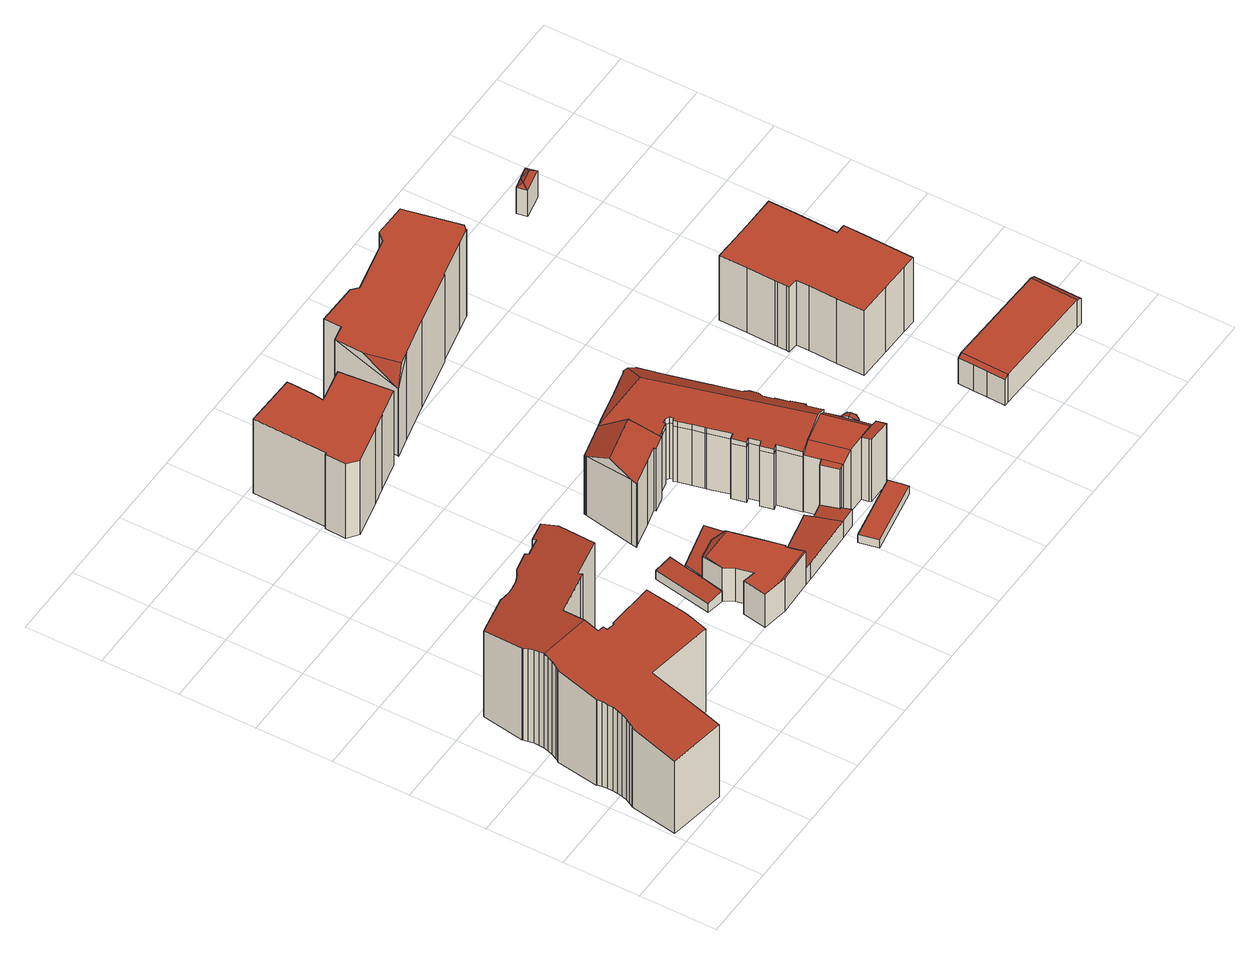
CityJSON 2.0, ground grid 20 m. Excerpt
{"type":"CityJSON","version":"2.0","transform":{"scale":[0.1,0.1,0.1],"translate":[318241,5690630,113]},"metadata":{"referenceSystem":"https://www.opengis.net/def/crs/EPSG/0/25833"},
"CityObjects":{
"building1":{"type":"Building","attributes":{"Dachtyp_tdc":"tdcFreeFormRoof","Gemeindeschluessel":14713000,"Dachneigung":10.22,"QualitaetDacherkennung":7,"Geometrietyp2DReferenz":"3000","function":"31001_9998","roofType":"5000","measuredHeight":29.87},"geometry":[{"type":"MultiSurface","lod":"2","boundaries":[[[0,1,2,3]],[[1,4,5,2]],[[4,6,7,5]],[[6,8,9,7]],[[8,10,11,9]],[[10,12,13,11]],[[12,14,15,13]],[[14,16,17,15]],[[16,18,19,17]],[[18,20,21,19]],[[20,22,23,21]],[[22,24,25,23]],[[24,26,27,25]],[[26,28,29,27]],[[28,30,31,29]],[[30,32,33,31]],[[32,34,35,33]],[[34,36,37,35]],[[36,38,39,37]],[[38,40,41,39]],[[40,42,43,41]],[[42,44,45,43]],[[44,46,47,45]],[[46,48,49,47]],[[48,50,51,49]],[[50,52,53,51]],[[52,54,55,53]],[[54,56,57,55]],[[56,58,59,57]],[[58,60,61,59]],[[60,62,63,61]],[[62,64,65,63]],[[64,66,67,65]],[[66,68,69,67]],[[68,70,71,69]],[[72,73,74,75,76,77,78,79,80,81,82,83,84,24,22,20,18,16,14,12,10,8,6,4,1,0,85,86,87,88]],[[89,90,91,70,68,66,64,62,60,58,56,54,52,50,48,46,44,42,40,38,36,34,32,30,28,26,84,83,92,93,94,95]],[[82,92,83]],[[26,24,84]],[[71,96,97,98,99,100,101,102,103,104,105,106,107,108,109,110,111,112,113,114,115,116,117,3,2,5,7,9,11,13,15,17,19,21,23,25,27,29,31,33,35,37,39,41,43,45,47,49,51,53,55,57,59,61,63,65,67,69]],[[70,91,96,71]],[[91,90,97,96]],[[90,89,98,97]],[[89,95,99,98]],[[95,94,100,99]],[[94,93,101,100]],[[93,92,102,101]],[[92,82,103,102]],[[82,81,104,103]],[[81,80,105,104]],[[80,79,106,105]],[[79,78,107,106]],[[78,77,108,107]],[[77,76,109,108]],[[76,75,110,109]],[[75,74,111,110]],[[74,73,112,111]],[[73,72,113,112]],[[72,88,114,113]],[[88,87,115,114]],[[87,86,116,115]],[[86,85,117,116]],[[85,0,3,117]]],"semantics":{"surfaces":[{"type":"WallSurface"},{"type":"RoofSurface"},{"type":"GroundSurface"}],"values":[0,0,0,0,0,0,0,0,0,0,0,0,0,0,0,0,0,0,0,0,0,0,0,0,0,0,0,0,0,0,0,0,0,0,0,1,1,0,0,2,0,0,0,0,0,0,0,0,0,0,0,0,0,0,0,0,0,0,0,0,0,0,0]}}]},
"building2":{"type":"Building","attributes":{"Dachtyp_tdc":"tdcPolyFlatRoof","Gemeindeschluessel":14713000,"Dachneigung":0,"QualitaetDacherkennung":59,"Geometrietyp2DReferenz":"3000","function":"31001_9998","roofType":"1000","measuredHeight":4.54},"geometry":[{"type":"MultiSurface","lod":"2","boundaries":[[[118,119,120,121]],[[119,122,123,120]],[[122,124,125,123]],[[124,126,127,125]],[[126,128,129,127]],[[128,130,131,129]],[[130,132,133,131]],[[132,134,135,133]],[[134,136,137,135]],[[136,138,139,137]],[[138,140,141,139]],[[140,118,121,141]],[[140,138,136,134,132,130,128,126,124,122,119,118]],[[121,120,123,125,127,129,131,133,135,137,139,141]]],"semantics":{"surfaces":[{"type":"WallSurface"},{"type":"RoofSurface"},{"type":"GroundSurface"}],"values":[0,0,0,0,0,0,0,0,0,0,0,0,1,2]}}]},
"building3":{"type":"Building","attributes":{"Dachtyp_tdc":"tdcPolyFlatRoof","Gemeindeschluessel":14713000,"Dachneigung":5.9,"QualitaetDacherkennung":55,"Geometrietyp2DReferenz":"3000","function":"31001_9998","roofType":"2100","measuredHeight":3.17},"geometry":[{"type":"MultiSurface","lod":"2","boundaries":[[[142,143,144,145]],[[143,146,147,144]],[[146,148,149,147]],[[148,150,151,149]],[[150,152,153,151]],[[152,142,145,153]],[[152,150,148,146,143,142]],[[145,144,147,149,151,153]]],"semantics":{"surfaces":[{"type":"WallSurface"},{"type":"RoofSurface"},{"type":"GroundSurface"}],"values":[0,0,0,0,0,0,1,2]}}]},
"building4":{"type":"Building","attributes":{"Dachtyp_tdc":"tdcFreeFormRoof","Gemeindeschluessel":14713000,"Dachneigung":0.524,"QualitaetDacherkennung":63,"Geometrietyp2DReferenz":"3000","function":"31001_9998","roofType":"5000","measuredHeight":10.47},"geometry":[{"type":"MultiSurface","lod":"2","boundaries":[[[154,155,156,157]],[[155,158,159,156]],[[158,160,161,159]],[[160,162,163,161]],[[162,164,165,163]],[[164,166,167,165]],[[166,168,169,167]],[[168,170,171,169]],[[170,172,173,171]],[[172,174,175,173]],[[174,176,177,175]],[[176,178,179,177]],[[178,180,181,179]],[[180,182,183,181]],[[182,154,157,183]],[[158,155,184,185]],[[186,176,174,172,170,187]],[[154,182,180,178,186,187,168,166,164,162,160,185,184]],[[155,154,184]],[[160,158,185]],[[178,176,186]],[[170,168,187]],[[157,156,159,161,163,165,167,169,171,173,175,177,179,181,183]]],"semantics":{"surfaces":[{"type":"WallSurface"},{"type":"RoofSurface"},{"type":"GroundSurface"}],"values":[0,0,0,0,0,0,0,0,0,0,0,0,0,0,0,1,1,1,0,0,0,0,2]}}]},
"building5":{"type":"Building","attributes":{"Dachtyp_tdc":"tdcPolyFlatRoof","Gemeindeschluessel":14713000,"Dachneigung":4,"QualitaetDacherkennung":52,"Geometrietyp2DReferenz":"3000","function":"31001_9998","roofType":"2100","measuredHeight":3.66},"geometry":[{"type":"MultiSurface","lod":"2","boundaries":[[[188,189,190,191]],[[189,192,193,190]],[[192,194,195,193]],[[194,196,197,195]],[[196,198,199,197]],[[198,200,201,199]],[[200,202,203,201]],[[202,204,205,203]],[[204,188,191,205]],[[204,202,200,198,196,194,192,189,188]],[[191,190,193,195,197,199,201,203,205]]],"semantics":{"surfaces":[{"type":"WallSurface"},{"type":"RoofSurface"},{"type":"GroundSurface"}],"values":[0,0,0,0,0,0,0,0,0,1,2]}}]},
"building6":{"type":"Building","attributes":{"Dachtyp_tdc":"tdcPolyFlatRoof","Gemeindeschluessel":14713000,"Dachneigung":0,"QualitaetDacherkennung":54,"Geometrietyp2DReferenz":"3000","function":"31001_9998","roofType":"1000","measuredHeight":23.49},"geometry":[{"type":"MultiSurface","lod":"2","boundaries":[[[206,207,208,209]],[[207,210,211,208]],[[210,212,213,211]],[[212,214,215,213]],[[214,216,217,215]],[[216,218,219,217]],[[218,220,221,219]],[[220,222,223,221]],[[222,224,225,223]],[[224,226,227,225]],[[226,228,229,227]],[[228,206,209,229]],[[228,226,224,222,220,218,216,214,212,210,207,206]],[[209,208,211,213,215,217,219,221,223,225,227,229]]],"semantics":{"surfaces":[{"type":"WallSurface"},{"type":"RoofSurface"},{"type":"GroundSurface"}],"values":[0,0,0,0,0,0,0,0,0,0,0,0,1,2]}}]},
"building7":{"type":"Building","attributes":{"Gemeindeschluessel":14713000,"Geometrietyp2DReferenz":"3000","function":"31001_9998","roofType":"9999"},"children":["building7-1","building7-2"]},
"building7-1":{"type":"BuildingPart","attributes":{"Dachtyp_tdc":"tdcPolyFlatRoof","Dachneigung":4.39,"QualitaetDacherkennung":83,"Geometrietyp2DReferenz":"3000","roofType":"2100","measuredHeight":5.29},"parents":["building7"],"geometry":[{"type":"MultiSurface","lod":"2","boundaries":[[[230,231,232,233]],[[230,234,235,231]],[[234,236,237,235]],[[236,238,239,237]],[[238,240,241,239]],[[240,242,243,241]],[[242,244,245,243]],[[242,240,238,236,234,230,233,244]],[[245,232,231,235,237,239,241,243]],[[233,232,245,244]]],"semantics":{"surfaces":[{"type":"WallSurface"},{"type":"RoofSurface"},{"type":"GroundSurface"},{"type":"ClosureSurface"}],"values":[0,0,0,0,0,0,0,1,2,3]}}]},
"building7-2":{"type":"BuildingPart","attributes":{"Dachtyp_tdc":"tdcPolyFlatRoof","Dachneigung":4,"QualitaetDacherkennung":86,"Geometrietyp2DReferenz":"3000","roofType":"2100","measuredHeight":5.29},"parents":["building7"],"geometry":[{"type":"MultiSurface","lod":"2","boundaries":[[[246,247,248,249]],[[247,250,251,248]],[[250,233,232,251]],[[244,252,253,245]],[[252,254,255,253]],[[254,256,257,255]],[[256,246,249,257]],[[256,254,252,244,233,250,247,246]],[[249,248,251,232,245,253,255,257]],[[244,245,232,233]]],"semantics":{"surfaces":[{"type":"WallSurface"},{"type":"RoofSurface"},{"type":"GroundSurface"},{"type":"ClosureSurface"}],"values":[0,0,0,0,0,0,0,1,2,3]}}]},
"building8":{"type":"Building","attributes":{"Dachtyp_tdc":"tdcFreeFormRoof","Gemeindeschluessel":14713000,"Dachneigung":21.59,"QualitaetDacherkennung":78,"Geometrietyp2DReferenz":"3000","function":"31001_9998","roofType":"5000","measuredHeight":22.74},"geometry":[{"type":"MultiSurface","lod":"2","boundaries":[[[258,259,260,261]],[[259,262,263,260]],[[262,264,265,263]],[[264,266,267,265]],[[266,268,269,267]],[[268,270,271,269]],[[270,272,273,271]],[[272,274,275,273]],[[274,276,277,275]],[[276,278,279,277]],[[278,280,281,279]],[[280,258,261,281]],[[282,268,266,264,262,283]],[[274,272,270,282,283,259,258,280,278,276]],[[262,259,283]],[[270,268,282]],[[261,260,263,265,267,269,271,273,275,277,279,281]]],"semantics":{"surfaces":[{"type":"WallSurface"},{"type":"RoofSurface"},{"type":"GroundSurface"}],"values":[0,0,0,0,0,0,0,0,0,0,0,0,1,1,0,0,2]}}]},
"building9":{"type":"Building","attributes":{"Dachtyp_tdc":"tdcPolyFlatRoof","Gemeindeschluessel":14713000,"Dachneigung":0,"QualitaetDacherkennung":87,"Geometrietyp2DReferenz":"3000","function":"31001_2463","roofType":"1000","measuredHeight":2.54},"geometry":[{"type":"MultiSurface","lod":"2","boundaries":[[[284,285,286,287]],[[285,288,289,286]],[[288,290,291,289]],[[290,284,287,291]],[[290,288,285,284]],[[287,286,289,291]]],"semantics":{"surfaces":[{"type":"WallSurface"},{"type":"RoofSurface"},{"type":"GroundSurface"}],"values":[0,0,0,0,1,2]}}]},
"building10":{"type":"Building","attributes":{"Dachtyp_tdc":"tdcFreeFormRoof","Gemeindeschluessel":14713000,"Dachneigung":10.36,"QualitaetDacherkennung":27,"Geometrietyp2DReferenz":"3000","function":"31001_9998","roofType":"5000","measuredHeight":20.97},"geometry":[{"type":"MultiSurface","lod":"2","boundaries":[[[292,293,294,295]],[[293,296,297,294]],[[296,298,299,297]],[[298,300,301,299]],[[300,302,303,301]],[[302,304,305,303]],[[304,306,307,305]],[[306,308,309,307]],[[308,310,311,309]],[[310,312,313,311]],[[312,314,315,313]],[[314,316,317,315]],[[316,318,319,317]],[[318,320,321,319]],[[320,322,323,321]],[[322,324,325,323]],[[324,326,327,325]],[[326,328,329,327]],[[328,330,331,329]],[[330,332,333,331]],[[332,334,335,333]],[[334,336,337,335]],[[336,338,339,337]],[[338,340,341,339]],[[340,342,343,341]],[[342,344,345,343]],[[344,346,347,345]],[[346,348,349,347]],[[348,350,351,349]],[[350,352,353,351]],[[352,354,355,353]],[[354,356,357,355]],[[356,358,359,357]],[[358,360,361,359]],[[360,362,363,361]],[[362,364,365,363]],[[364,366,367,365]],[[366,368,369,367]],[[368,370,371,369]],[[370,372,373,371]],[[372,374,375,373]],[[374,376,377,375]],[[376,378,379,377]],[[378,380,381,379]],[[380,382,383,381]],[[382,384,385,383]],[[384,386,387,385]],[[386,388,389,387]],[[388,390,391,389]],[[390,392,393,391]],[[392,394,395,393]],[[394,396,397,395]],[[396,398,399,397]],[[398,400,401,399]],[[400,402,403,401]],[[402,404,405,403]],[[404,406,407,405]],[[406,408,409,407]],[[408,410,411,409]],[[410,292,295,411]],[[412,413,414,415,416,417,418,419,420,421,422,423,424,425,426]],[[427,428,429,430,431,432,433,434,435,436,437,438,439,440,441,442,443,444,445,424,423,446,447,448,449,450]],[[451,452,453,454,455,456,457,458,459,460,316,314,461,462,463,464,465,466,467,468,469,470,471,410,425,424,445,472]],[[336,451,472,338]],[[338,472,445,444,340]],[[410,471,292]],[[408,426,425,410]],[[292,471,470,293]],[[293,470,469,296]],[[296,469,468,298]],[[298,468,467,300]],[[300,467,466,302]],[[302,466,465,304]],[[304,465,464,306]],[[306,464,463,308]],[[308,463,462,310]],[[310,462,461,312]],[[312,461,314]],[[316,460,318]],[[318,460,459,320]],[[320,459,458,322]],[[322,458,457,324]],[[324,457,456,326]],[[326,456,455,328]],[[328,455,454,330]],[[330,454,453,332]],[[332,453,452,334]],[[334,452,451,336]],[[376,450,449,378]],[[374,427,450,376]],[[378,449,448,380]],[[380,448,447,382]],[[382,447,446,384]],[[384,446,423,422,386]],[[340,444,443,342]],[[342,443,442,344]],[[344,442,441,346]],[[346,441,440,348]],[[348,440,439,350]],[[350,439,438,352]],[[352,438,437,354]],[[354,437,436,356]],[[356,436,435,358]],[[358,435,434,360]],[[360,434,433,362]],[[362,433,432,364]],[[364,432,431,366]],[[366,431,430,368]],[[368,430,429,370]],[[370,429,428,372]],[[372,428,427,374]],[[406,412,426,408]],[[386,422,421,388]],[[388,421,420,390]],[[390,420,419,392]],[[392,419,418,394]],[[394,418,417,396]],[[396,417,416,398]],[[398,416,415,400]],[[400,415,414,402]],[[402,414,413,404]],[[404,413,412,406]],[[295,294,297,299,301,303,305,307,309,311,313,315,317,319,321,323,325,327,329,331,333,335,337,339,341,343,345,347,349,351,353,355,357,359,361,363,365,367,369,371,373,375,377,379,381,383,385,387,389,391,393,395,397,399,401,403,405,407,409,411]]],"semantics":{"surfaces":[{"type":"WallSurface"},{"type":"RoofSurface"},{"type":"GroundSurface"}],"values":[0,0,0,0,0,0,0,0,0,0,0,0,0,0,0,0,0,0,0,0,0,0,0,0,0,0,0,0,0,0,0,0,0,0,0,0,0,0,0,0,0,0,0,0,0,0,0,0,0,0,0,0,0,0,0,0,0,0,0,0,1,1,1,0,0,0,0,0,0,0,0,0,0,0,0,0,0,0,0,0,0,0,0,0,0,0,0,0,0,0,0,0,0,0,0,0,0,0,0,0,0,0,0,0,0,0,0,0,0,0,0,0,0,0,0,0,0,0,0,0,0,0,2]}}]},
"building11":{"type":"Building","attributes":{"Gemeindeschluessel":14713000,"Geometrietyp2DReferenz":"3000","function":"31001_9998","roofType":"9999"},"children":["building11-1","building11-2","building11-3","building11-4"]},
"building11-1":{"type":"BuildingPart","attributes":{"Dachtyp_tdc":"tdcFreeFormRoof","Dachneigung":14.59,"QualitaetDacherkennung":21,"Geometrietyp2DReferenz":"3000","roofType":"5000","measuredHeight":18.13},"parents":["building11"],"geometry":[{"type":"MultiSurface","lod":"2","boundaries":[[[473,474,475,476]],[[474,477,478,475]],[[479,480,481,482]],[[480,483,484,481]],[[483,485,486,484]],[[485,487,488,486]],[[487,489,490,488]],[[489,491,492,490]],[[491,473,476,492]],[[487,485,483,480,479,493,494,495]],[[495,496,477,474,473,491,489,487]],[[476,475,478,497,498,482,481,484,486,488,490,492]],[[499,496,495]],[[497,478,477,496,499]],[[494,499,495]],[[493,498,497,499,494]],[[482,498,493,479]]],"semantics":{"surfaces":[{"type":"WallSurface"},{"type":"RoofSurface"},{"type":"GroundSurface"},{"type":"ClosureSurface"}],"values":[0,0,0,0,0,0,0,0,0,1,1,2,0,3,0,3,3]}}]},
"building11-2":{"type":"BuildingPart","attributes":{"Dachtyp_tdc":"tdcPolyFlatRoof","Dachneigung":23.72,"QualitaetDacherkennung":76,"Geometrietyp2DReferenz":"3000","roofType":"2100","measuredHeight":18.02},"parents":["building11"],"geometry":[{"type":"MultiSurface","lod":"2","boundaries":[[[500,501,255,257]],[[501,502,253,255]],[[502,503,504,505,253]],[[506,500,257,507,508]],[[506,503,502,501,500]],[[257,255,253,505,507]],[[508,504,503,506]],[[508,507,505,504]]],"semantics":{"surfaces":[{"type":"WallSurface"},{"type":"RoofSurface"},{"type":"GroundSurface"},{"type":"ClosureSurface"}],"values":[0,0,0,0,1,2,0,3]}}]},
"building11-3":{"type":"BuildingPart","attributes":{"Dachtyp_tdc":"tdcCutGableRoof","Dachneigung":0.107,"QualitaetDacherkennung":80,"Geometrietyp2DReferenz":"3000","roofType":"9999","measuredHeight":19.59},"parents":["building11"],"geometry":[{"type":"MultiSurface","lod":"2","boundaries":[[[509,508,507,510]],[[504,511,512,505]],[[511,513,514,512]],[[513,515,516,514]],[[515,517,518,516]],[[517,519,520,518]],[[519,521,479,482,520]],[[522,509,510,523]],[[524,525,526,496,499,494,527,521,519,517,515]],[[513,511,504,508,509]],[[515,513,509,522,528,524]],[[510,507,505,512,514,516,518,520,482,498,497,478,529,523]],[[505,507,508,504]],[[493,479,521,527]],[[493,498,482,479]],[[526,477,496]],[[494,493,527]],[[477,478,497,499,496]],[[499,497,498,493,494]],[[530,525,524]],[[529,478,477,526,525,530]],[[528,530,524]],[[522,523,529,530,528]]],"semantics":{"surfaces":[{"type":"WallSurface"},{"type":"RoofSurface"},{"type":"GroundSurface"},{"type":"ClosureSurface"}],"values":[0,0,0,0,0,0,0,0,1,1,1,2,3,0,3,0,0,3,3,0,3,0,3]}}]},
"building11-4":{"type":"BuildingPart","attributes":{"Dachtyp_tdc":"tdcPolyFlatRoof","Dachneigung":7.68,"QualitaetDacherkennung":54,"Geometrietyp2DReferenz":"3000","roofType":"2100","measuredHeight":19.77},"parents":["building11"],"geometry":[{"type":"MultiSurface","lod":"2","boundaries":[[[531,532,533,534]],[[532,535,536,533]],[[535,537,522,523,536]],[[538,539,540,541]],[[539,531,534,540]],[[539,538,525,530,528,537,535,532,531]],[[534,533,536,523,529,478,541,540]],[[538,541,478,526,525]],[[528,522,537]],[[526,478,529,530,525]],[[530,529,523,522,528]]],"semantics":{"surfaces":[{"type":"WallSurface"},{"type":"RoofSurface"},{"type":"GroundSurface"},{"type":"ClosureSurface"}],"values":[0,0,0,0,0,1,2,0,0,3,3]}}]},
"building12":{"type":"Building","attributes":{"name":"Haus des Handwerks","Dachtyp_tdc":"tdcFreeFormRoof","Gemeindeschluessel":14713000,"Dachneigung":0.052,"QualitaetDacherkennung":30,"Geometrietyp2DReferenz":"3000","function":"31001_3010","roofType":"5000","measuredHeight":27.38},"geometry":[{"type":"MultiSurface","lod":"2","boundaries":[[[542,543,544,545]],[[543,546,544]],[[546,547,548,544]],[[547,549,550,548]],[[549,551,552,550]],[[551,553,554,552]],[[553,555,556,554]],[[555,557,558,556]],[[557,559,560,558]],[[559,561,562,560]],[[561,563,564,562]],[[563,565,566,564]],[[565,567,568,566]],[[567,569,570,568]],[[569,571,572,570]],[[571,573,574,572]],[[573,575,576,574]],[[575,577,578,576]],[[577,579,580,578]],[[579,542,545,580]],[[546,543,542,581,582]],[[563,583,584,565]],[[551,549,547,582,581,579,577,575,573,571,569,567,584,583,561,559,557,555,553]],[[567,565,584]],[[542,579,581]],[[563,561,583]],[[547,546,582]],[[545,544,548,550,552,554,556,558,560,562,564,566,568,570,572,574,576,578,580]]],"semantics":{"surfaces":[{"type":"WallSurface"},{"type":"RoofSurface"},{"type":"GroundSurface"}],"values":[0,0,0,0,0,0,0,0,0,0,0,0,0,0,0,0,0,0,0,0,1,1,1,0,0,0,0,2]}}]},
"building13":{"type":"Building","attributes":{"Dachtyp_tdc":"tdcPolyFlatRoof","Gemeindeschluessel":14713000,"Dachneigung":0,"QualitaetDacherkennung":91,"Geometrietyp2DReferenz":"3000","function":"31001_9998","roofType":"1000","measuredHeight":20.4},"geometry":[{"type":"MultiSurface","lod":"2","boundaries":[[[585,586,587,588]],[[586,589,590,587]],[[589,591,592,590]],[[591,593,594,592]],[[593,595,596,594]],[[595,597,598,596]],[[597,599,600,598]],[[599,601,602,600]],[[601,603,604,602]],[[603,605,606,604]],[[605,607,608,606]],[[607,609,610,608]],[[609,611,612,610]],[[611,613,614,612]],[[613,615,616,614]],[[615,617,618,616]],[[617,619,620,618]],[[619,621,622,620]],[[621,623,624,622]],[[623,625,626,624]],[[625,627,628,626]],[[627,629,630,628]],[[629,585,588,630]],[[629,627,625,623,621,619,617,615,613,611,609,607,605,603,601,599,597,595,593,591,589,586,585]],[[588,587,590,592,594,596,598,600,602,604,606,608,610,612,614,616,618,620,622,624,626,628,630]]],"semantics":{"surfaces":[{"type":"WallSurface"},{"type":"RoofSurface"},{"type":"GroundSurface"}],"values":[0,0,0,0,0,0,0,0,0,0,0,0,0,0,0,0,0,0,0,0,0,0,0,1,2]}}]},
"building14":{"type":"Building","attributes":{"Dachtyp_tdc":"tdcCutGableRoof","Gemeindeschluessel":14713000,"Dachneigung":0.002,"QualitaetDacherkennung":46,"Geometrietyp2DReferenz":"3000","function":"31001_2000","roofType":"9999","measuredHeight":8.74},"geometry":[{"type":"MultiSurface","lod":"2","boundaries":[[[631,632,633,634]],[[632,635,636,633]],[[635,637,638,636]],[[637,639,640,638]],[[639,641,642,640]],[[641,643,644,642]],[[643,645,646,644]],[[645,647,648,646]],[[647,649,650,648]],[[649,651,652,650]],[[651,653,654,652]],[[653,631,634,654]],[[649,647,645,643,641,639]],[[637,635,632,631]],[[639,637,631,653,651,649]],[[634,633,636,638,640,642,644,646,648,650,652,654]]],"semantics":{"surfaces":[{"type":"WallSurface"},{"type":"RoofSurface"},{"type":"GroundSurface"}],"values":[0,0,0,0,0,0,0,0,0,0,0,0,1,1,1,2]}}]},
"building15":{"type":"Building","attributes":{"Dachtyp_tdc":"tdcFreeFormRoof","Gemeindeschluessel":14713000,"Dachneigung":35.36,"QualitaetDacherkennung":14,"Geometrietyp2DReferenz":"3000","function":"31001_9998","roofType":"5000","measuredHeight":9.29},"geometry":[{"type":"MultiSurface","lod":"2","boundaries":[[[655,656,657,658]],[[656,659,660,657]],[[659,661,662,660]],[[661,663,664,662]],[[663,655,658,664]],[[661,665,663]],[[661,666,665]],[[666,661,659]],[[666,659,656]],[[665,666,656,655]],[[665,655,663]],[[658,657,660,662,664]]],"semantics":{"surfaces":[{"type":"WallSurface"},{"type":"RoofSurface"},{"type":"GroundSurface"}],"values":[0,0,0,0,0,1,1,1,1,1,1,2]}}]}
},
"vertices":[
[35,179,272],[39,192,275],[39,192,17],[35,179,17],[42,205,277],[42,205,17],[43,218,280],[43,218,17],[43,232,282],[43,232,17],[42,246,285],[42,246,17],[39,258,287],[39,258,17],[38,258,287],[38,258,17],[55,369,307],[55,369,17],[57,369,307],[57,369,17],[63,379,309],[63,379,17],[69,392,311],[69,392,17],[73,405,314],[73,405,17],[76,418,316],[76,418,17],[78,432,313],[78,432,17],[78,445,311],[78,445,17],[76,459,309],[76,459,17],[73,471,307],[73,471,17],[72,472,307],[72,472,17],[90,584,287],[90,584,17],[201,607,279],[201,607,17],[201,606,280],[201,606,17],[213,604,280],[213,604,17],[227,603,279],[227,603,17],[241,604,279],[241,604,17],[254,606,278],[254,606,17],[267,609,277],[267,609,17],[280,614,276],[280,614,17],[292,620,275],[292,620,17],[302,627,273],[302,627,17],[302,628,273],[302,628,17],[304,629,273],[304,629,17],[358,641,269],[358,641,17],[360,632,271],[360,632,17],[410,642,267],[410,642,17],[408,652,266],[408,652,17],[150,7,245],[155,37,251],[181,200,280],[360,171,280],[369,228,291],[370,331,309],[246,342,307],[245,338,307],[221,342,307],[222,353,309],[205,356,309],[212,396,316],[76,417,316],[29,166,270],[23,155,268],[22,155,268],[2,32,245],[452,517,288],[471,622,269],[462,663,262],[222,458,305],[336,482,297],[348,484,297],[346,494,295],[462,663,17],[471,622,17],[452,517,17],[346,494,17],[348,484,17],[336,482,17],[222,458,17],[205,356,17],[222,353,17],[221,342,17],[245,338,17],[246,342,17],[370,331,17],[369,228,17],[360,171,17],[181,200,17],[155,37,17],[150,7,17],[2,32,17],[22,155,17],[23,155,17],[29,166,17],
[205,356,65],[222,458,65],[222,458,20],[205,356,20],[336,482,65],[336,482,20],[347,431,65],[347,431,20],[401,425,65],[401,425,20],[390,353,65],[390,353,20],[369,228,65],[369,228,20],[370,331,65],[370,331,20],[246,342,65],[246,342,20],[245,338,65],[245,338,20],[221,342,65],[221,342,20],[222,353,65],[222,353,20],
[624,327,47],[652,481,47],[652,481,20],[624,327,20],[700,472,52],[700,472,20],[692,428,52],[692,428,20],[683,378,52],[683,378,20],[670,319,52],[670,319,20],
[800,233,126],[810,187,125],[810,187,21],[800,233,21],[716,183,125],[716,183,21],[650,194,126],[650,194,21],[661,257,125],[661,257,21],[694,250,125],[694,250,21],[685,292,125],[685,292,21],[670,319,125],[670,319,21],[683,378,119],[683,378,21],[742,390,115],[742,390,21],[770,376,122],[770,376,21],[773,377,122],[773,377,21],[791,294,125],[791,294,21],[801,249,125],[801,249,21],[804,235,125],[804,235,21],[810,190,126],[702,186,126],[774,371,124],[681,368,124],
[773,377,53],[770,376,53],[770,376,22],[773,377,22],[742,390,55],[742,390,22],[683,378,55],[683,378,22],[692,428,58],[692,428,22],[818,458,58],[818,458,22],[829,407,55],[829,407,22],[830,402,54],[830,402,22],[801,394,54],[801,394,22],
[405,1136,249],[407,1191,249],[407,1191,14],[405,1136,14],[412,1191,249],[412,1191,14],[418,1385,249],[418,1385,14],[555,1381,249],[555,1381,14],[553,1314,249],[553,1314,14],[549,1284,249],[549,1284,14],[641,1302,249],[641,1302,14],[655,1165,249],[655,1165,14],[578,1147,249],[578,1147,14],[533,1137,249],[533,1137,14],[432,1115,249],[432,1115,14],
[832,188,71],[832,188,20],[978,193,20],[978,193,73],[810,187,71],[810,187,20],[800,233,67],[800,233,20],[804,235,67],[804,235,20],[801,249,66],[801,249,20],[956,281,66],[956,281,20],[961,259,68],[961,259,20],
[1015,217,71],[1020,197,73],[1020,197,20],[1015,217,20],[1021,195,73],[1021,195,20],[999,267,68],[999,267,20],[1011,220,71],[1011,220,20],[1015,220,71],[1015,220,20],
[719,571,213],[721,586,218],[721,586,14],[719,571,14],[745,717,202],[745,717,14],[746,721,200],[746,721,14],[746,725,198],[746,725,14],[842,747,198],[842,747,14],[875,606,212],[875,606,14],[876,602,211],[876,602,14],[838,593,210],[838,593,14],[836,599,213],[836,599,14],[794,589,213],[794,589,14],[724,573,213],[724,573,14],[858,679,242],[733,650,242],
[1170,138,48],[992,106,48],[992,106,23],[1170,138,23],[981,156,48],[981,156,23],[1161,189,48],[1161,189,23],
[1045,771,192],[1055,730,192],[1055,730,17],[1045,771,17],[1053,730,192],[1053,730,17],[1063,683,192],[1063,683,17],[1082,600,192],[1082,600,17],[1084,600,192],[1084,600,17],[1093,561,192],[1093,561,17],[1095,550,192],[1095,550,17],[1097,545,192],[1097,545,17],[1100,529,192],[1100,529,17],[1106,529,192],[1106,529,17],[1116,522,192],[1116,522,17],[1121,501,192],[1121,501,17],[1111,485,192],[1111,485,17],[1116,458,192],[1116,458,17],[1119,458,192],[1119,458,17],[1121,452,192],[1121,452,17],[1126,429,192],[1126,429,17],[1127,424,192],[1127,424,17],[1132,425,192],[1132,425,17],[1141,389,192],[1141,389,17],[1133,386,192],[1133,386,17],[1142,346,192],[1142,346,17],[1142,344,192],[1142,344,17],[1003,312,192],[1003,312,17],[990,375,192],[990,375,17],[977,372,192],[977,372,17],[969,405,192],[969,405,17],[982,409,192],[982,409,17],[976,438,192],[976,438,17],[963,435,192],[963,435,17],[955,471,192],[955,471,17],[968,474,192],[968,474,17],[953,532,192],[953,532,17],[952,536,192],[952,536,17],[945,566,192],[945,566,17],[937,598,192],[937,598,17],[934,608,192],[934,608,17],[936,610,192],[936,610,17],[940,611,192],[940,611,17],[938,620,192],[938,620,17],[926,626,192],[926,626,17],[918,624,192],[918,624,17],[919,619,192],[919,619,17],[896,614,192],[896,614,17],[878,610,192],[878,610,17],[874,609,192],[874,609,17],[842,747,192],[842,747,17],[852,749,192],[852,749,17],[860,751,192],[860,751,17],[907,762,192],[907,762,17],[916,764,192],[916,764,17],[937,768,192],[937,768,17],[946,770,192],[946,770,17],[978,778,192],[978,778,17],[992,782,192],[992,782,17],[1001,784,192],[1001,784,17],[1017,788,192],[1017,788,17],[1019,791,192],[1019,791,17],[1046,774,192],[1046,774,17],[1017,788,197],[1001,784,197],[992,782,198],[978,778,198],[946,770,199],[937,768,199],[916,764,199],[907,762,199],[860,751,199],[852,749,199],[842,747,199],[843,745,201],[995,732,227],[1029,785,200],[1019,791,196],[926,626,210],[938,620,211],[940,611,211],[936,610,211],[934,608,210],[937,598,210],[945,566,210],[952,536,210],[953,532,210],[968,474,210],[955,471,207],[963,435,207],[976,438,209],[982,409,209],[969,405,207],[977,372,206],[990,375,209],[1003,312,208],[1104,335,227],[874,609,200],[878,610,200],[896,614,204],[919,619,208],[918,624,208],[1142,346,204],[1133,386,203],[1141,389,199],[1132,425,198],[1127,424,201],[1126,429,201],[1121,452,200],[1119,458,200],[1116,458,202],[1111,485,200],[1106,529,196],[1100,529,200],[1097,545,199],[1095,550,199],[1093,561,199],[1084,600,198],[1082,600,199],[1063,683,197],[1053,730,195],[1055,730,194],[1045,771,194],[1142,344,204],
[1160,264,195],[1167,232,186],[1167,232,20],[1160,264,20],[1168,224,184],[1168,224,20],[1151,308,195],[1151,305,196],[1151,305,20],[1151,308,20],[1155,305,196],[1155,305,20],[1167,298,199],[1167,298,20],[1169,290,201],[1169,290,20],[1172,278,198],[1172,278,20],[1165,265,195],[1165,265,20],[1150,308,195],[1151,304,196],[1155,287,201],[1159,267,196],[1155,287,20],[1150,308,20],[1155,287,196],
[1015,220,196],[1011,220,195],[999,267,194],[1012,270,200],[1012,270,198],[1012,270,20],[1023,220,200],[1023,220,20],[1023,220,198],
[1056,221,216],[1056,221,20],[1003,312,198],[1003,312,20],[1034,319,216],[1034,319,20],[1118,339,216],[1118,339,20],[1142,344,196],[1142,344,20],[1150,311,196],[1150,311,20],[1151,308,196],[1102,222,216],[1102,222,20],[1143,224,216],[1148,224,211],[1168,224,196],[1150,308,196],[1116,223,216],[1143,224,20],[1143,224,212],
[1108,198,217],[1106,203,217],[1106,203,20],[1108,198,20],[1102,220,217],[1102,220,20],[1102,222,217],[1169,224,209],[1174,200,209],[1174,200,20],[1169,224,20],
[1164,1428,220],[1161,1303,258],[1161,1303,14],[1164,1428,14],[1161,1303,259],[1134,1271,288],[1134,1271,14],[1135,1270,288],[1135,1270,14],[1091,1261,288],[1091,1261,14],[989,1239,288],[989,1239,14],[989,1237,288],[989,1237,14],[842,1205,288],[842,1205,14],[841,1206,288],[841,1206,14],[739,1183,288],[739,1183,14],[684,1170,226],[684,1170,14],[684,1171,226],[684,1171,14],[690,1340,288],[690,1340,14],[731,1348,288],[731,1348,14],[732,1394,288],[732,1394,14],[840,1392,288],[840,1392,14],[857,1377,288],[857,1377,14],[1007,1410,288],[1007,1410,14],[1026,1431,288],[1026,1431,14],[1112,1429,288],[1144,1282,288],[706,1175,288],[687,1264,288],
[1647,602,213],[1647,590,213],[1647,590,9],[1647,602,9],[1646,566,213],[1646,566,9],[1644,492,213],[1644,492,9],[1642,418,213],[1642,418,9],[1606,419,213],[1606,419,9],[1531,421,213],[1531,421,9],[1443,423,213],[1443,423,9],[1444,495,213],[1444,495,9],[1446,568,213],[1446,568,9],[1446,602,213],[1446,602,9],[1419,604,213],[1419,604,9],[1419,611,213],[1419,611,9],[1420,635,213],[1420,635,9],[1420,641,213],[1420,641,9],[1422,715,213],[1422,715,9],[1423,788,213],[1423,788,9],[1460,787,213],[1460,787,9],[1533,785,213],[1533,785,9],[1624,783,213],[1624,783,9],[1623,710,213],[1623,710,9],[1621,636,213],[1621,636,9],[1620,602,213],[1620,602,9],
[1817,219,102],[1832,219,94],[1832,219,15],[1817,219,15],[1828,94,94],[1828,94,15],[1813,95,102],[1813,95,15],[1535,104,102],[1535,104,15],[1522,105,96],[1522,105,15],[1524,152,96],[1524,152,15],[1525,188,96],[1525,188,15],[1526,229,96],[1526,229,15],[1539,229,102],[1539,229,15],[1768,221,102],[1768,221,15],[1783,220,102],[1783,220,15],
[1529,1327,101],[1467,1314,101],[1467,1314,18],[1529,1327,18],[1461,1341,101],[1461,1341,18],[1492,1348,101],[1492,1348,18],[1523,1355,101],[1523,1355,18],[1512,1338,111],[1472,1329,111]
]}
